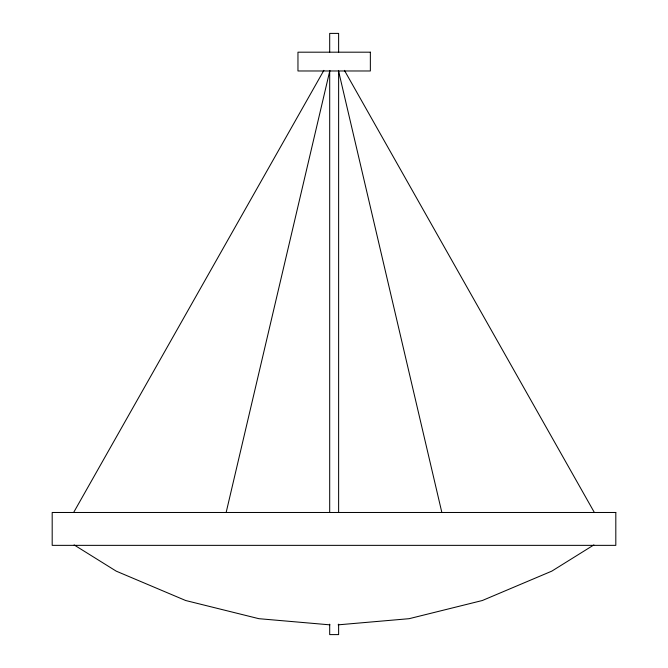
<?xml version="1.0" encoding="UTF-8"?>
<svg xmlns="http://www.w3.org/2000/svg" width="668" height="668" viewBox="0 0 668 668"><rect width="100%" height="100%" fill="white"/><g stroke="black" fill="none" stroke-linecap="round" stroke-linejoin="round"><path stroke-width="1" d="M226.151 512.481L329.867 70.474M73.639 512.481L323.88 70.349M593.885 544.921L551.793 571.14L482.329 600.515L409.133 618.685L338.117 624.847M329.883 624.847L258.867 618.685L185.671 600.515L116.207 571.14L74.115 544.921M344.421 70.349L594.361 512.481M338.434 70.474L441.849 512.481M338.626 52.188L338.626 33.4L329.691 33.4L329.691 52.188M338.626 70.975L338.626 512.481M338.626 624.163L338.626 634.6L329.691 634.6L329.691 624.163M329.691 70.975L329.691 512.481M370.356 52.188L297.961 52.188L297.961 70.975L370.356 70.975L370.356 52.188M615.812 512.481L52.188 512.481L52.188 545.355L615.812 545.355L615.812 512.481"/></g></svg>
